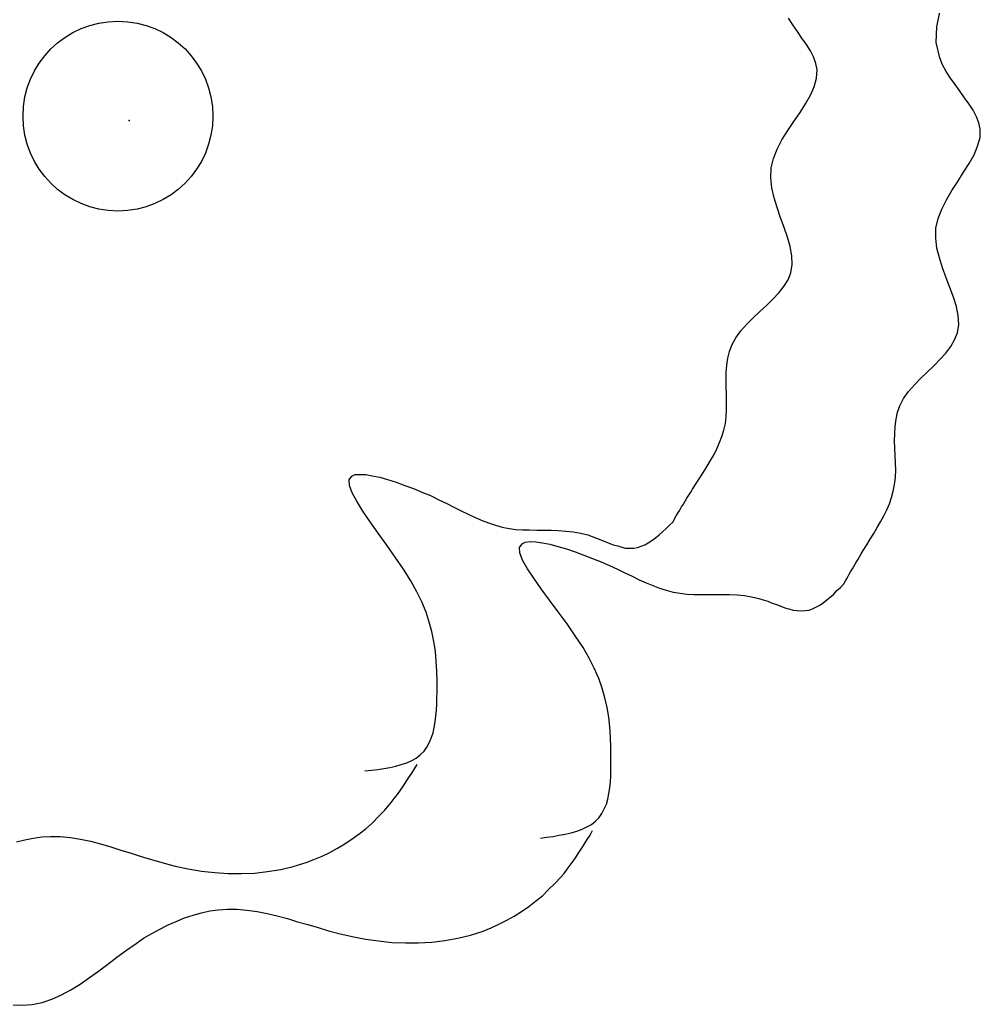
# Model space of a CAD drawing. Extents: x 340088 to 341164, y 65567 to 66600.
# Drawn here: x 340627 to 341164, y 65567 to 66118 of the extents above; entities that cross this region are included whole.
import ezdxf

# ---------------------------------------------------------------- set-up
doc = ezdxf.new("R2010")
doc.units = 0
doc.header["$MEASUREMENT"] = 0
doc.layers.get('0').update_dxf_attribs({"linetype": 'CONTINUOUS'})
doc.layers.add('ORIGIN', color=7, linetype='CONTINUOUS')

msp = doc.modelspace()

# ---------------------------------------------------------------- linework, layer by layer
at = {"color": 7, "linetype": 'CONTINUOUS'}
for p, q in [((341139.97, 66114.53), (341141.91, 66123.66)), ((341139.97, 66114.53), (341141.91, 66123.66)), ((341059.28, 66115.51), (341056.84, 66119.25)), ((341059.28, 66115.51), (341056.84, 66119.25)), ((341062.03, 66111.92), (341059.28, 66115.51)), ((341062.03, 66111.92), (341059.28, 66115.51)), ((341139.66, 66105.73), (341139.97, 66114.53)), ((341139.66, 66105.73), (341139.97, 66114.53)), ((341064.47, 66108.17), (341062.03, 66111.92)), ((341064.47, 66108.17), (341062.03, 66111.92)), ((341066.94, 66104.59), (341064.47, 66108.17)), ((341066.94, 66104.59), (341064.47, 66108.17)), ((341069.22, 66101.01), (341066.94, 66104.59)), ((341069.22, 66101.01), (341066.94, 66104.59)), ((341141.59, 66097.09), (341139.66, 66105.73)), ((341141.59, 66097.09), (341139.66, 66105.73)), ((341071, 66097.58), (341069.22, 66101.01)), ((341071, 66097.58), (341069.22, 66101.01)), ((341072.19, 66093.99), (341071, 66097.58)), ((341072.19, 66093.99), (341071, 66097.58)), ((341143.06, 66093.17), (341141.59, 66097.09)), ((341143.06, 66093.17), (341141.59, 66097.09)), ((341073, 66090.41), (341072.19, 66093.99)), ((341073, 66090.41), (341072.19, 66093.99)), ((341145.16, 66089.43), (341143.06, 66093.17)), ((341145.16, 66089.43), (341143.06, 66093.17)), ((341071.34, 66080.95), (341072.62, 66085.69)), ((341071.34, 66080.95), (341072.62, 66085.69)), ((341072.62, 66085.69), (341073, 66090.41)), ((341072.62, 66085.69), (341073, 66090.41)), ((341147.62, 66085.69), (341145.16, 66089.43)), ((341147.62, 66085.69), (341145.16, 66089.43)), ((341150.25, 66082.09), (341147.62, 66085.69)), ((341150.25, 66082.09), (341147.62, 66085.69)), ((341069.22, 66076.23), (341071.34, 66080.95)), ((341069.22, 66076.23), (341071.34, 66080.95)), ((341153, 66078.35), (341150.25, 66082.09)), ((341153, 66078.35), (341150.25, 66082.09)), ((341066.47, 66071.34), (341069.22, 66076.23)), ((341066.47, 66071.34), (341069.22, 66076.23)), ((341155.47, 66074.76), (341153, 66078.35)), ((341155.47, 66074.76), (341153, 66078.35)), ((341158.06, 66071.17), (341155.47, 66074.76)), ((341158.06, 66071.17), (341155.47, 66074.76)), ((341063.38, 66066.45), (341066.47, 66071.34)), ((341063.38, 66066.45), (341066.47, 66071.34)), ((341160.34, 66067.76), (341158.06, 66071.17)), ((341160.34, 66067.76), (341158.06, 66071.17)), ((341059.94, 66061.55), (341063.38, 66066.45)), ((341059.94, 66061.55), (341063.38, 66066.45)), ((341162.12, 66064.16), (341160.34, 66067.76)), ((341162.12, 66064.16), (341160.34, 66067.76)), ((341163.44, 66060.74), (341162.12, 66064.16)), ((341163.44, 66060.74), (341162.12, 66064.16)), ((341056.53, 66056.5), (341059.94, 66061.55)), ((341056.53, 66056.5), (341059.94, 66061.55)), ((341164.28, 66057.15), (341163.44, 66060.74)), ((341164.28, 66057.15), (341163.44, 66060.74)), ((341053.28, 66051.29), (341056.53, 66056.5)), ((341053.28, 66051.29), (341056.53, 66056.5)), ((341162.78, 66047.7), (341164.12, 66052.42)), ((341162.78, 66047.7), (341164.12, 66052.42)), ((341164.12, 66052.42), (341164.28, 66057.15)), ((341164.12, 66052.42), (341164.28, 66057.15)), ((341050.62, 66046.07), (341053.28, 66051.29)), ((341050.62, 66046.07), (341053.28, 66051.29)), ((341160.84, 66042.81), (341162.78, 66047.7)), ((341160.84, 66042.81), (341162.78, 66047.7)), ((341048.53, 66040.85), (341050.62, 66046.07)), ((341048.53, 66040.85), (341050.62, 66046.07)), ((341158.06, 66037.92), (341160.84, 66042.81)), ((341158.06, 66037.92), (341160.84, 66042.81)), ((341047.06, 66029.94), (341047.22, 66035.48)), ((341047.06, 66029.94), (341047.22, 66035.48)), ((341047.22, 66035.48), (341048.53, 66040.85)), ((341047.22, 66035.48), (341048.53, 66040.85)), ((341154.94, 66033.03), (341158.06, 66037.92)), ((341154.94, 66033.03), (341158.06, 66037.92)), ((341047.56, 66024.4), (341047.06, 66029.94)), ((341047.56, 66024.4), (341047.06, 66029.94)), ((341151.69, 66027.98), (341154.94, 66033.03)), ((341151.69, 66027.98), (341154.94, 66033.03)), ((341048.84, 66018.84), (341047.56, 66024.4)), ((341048.84, 66018.84), (341047.56, 66024.4)), ((341148.28, 66022.92), (341151.69, 66027.98)), ((341148.28, 66022.92), (341151.69, 66027.98)), ((341145.38, 66017.71), (341148.28, 66022.92)), ((341145.38, 66017.71), (341148.28, 66022.92)), ((341050.62, 66013.3), (341048.84, 66018.84)), ((341050.62, 66013.3), (341048.84, 66018.84)), ((341142.72, 66012.49), (341145.38, 66017.71)), ((341142.72, 66012.49), (341145.38, 66017.71)), ((341052.47, 66007.6), (341050.62, 66013.3)), ((341052.47, 66007.6), (341050.62, 66013.3)), ((341140.62, 66007.12), (341142.72, 66012.49)), ((341140.62, 66007.12), (341142.72, 66012.49)), ((341054.56, 66002.23), (341052.47, 66007.6)), ((341054.56, 66002.23), (341052.47, 66007.6)), ((341139.47, 66001.74), (341140.62, 66007.12)), ((341139.47, 66001.74), (341140.62, 66007.12)), ((341056.34, 65996.69), (341054.56, 66002.23)), ((341056.34, 65996.69), (341054.56, 66002.23)), ((341139.31, 65996.19), (341139.47, 66001.74)), ((341139.31, 65996.19), (341139.47, 66001.74)), ((341057.81, 65991.46), (341056.34, 65996.69)), ((341057.81, 65991.46), (341056.34, 65996.69)), ((341058.78, 65986.24), (341057.81, 65991.46)), ((341058.78, 65986.24), (341057.81, 65991.46)), ((341139.97, 65990.65), (341139.31, 65996.19)), ((341139.97, 65990.65), (341139.31, 65996.19)), ((341058.97, 65981.37), (341058.78, 65986.24)), ((341058.97, 65981.37), (341058.78, 65986.24)), ((341141.44, 65985.11), (341139.97, 65990.65)), ((341141.44, 65985.11), (341139.97, 65990.65)), ((341058.31, 65976.8), (341058.97, 65981.37)), ((341058.31, 65976.8), (341058.97, 65981.37)), ((341143.22, 65979.57), (341141.44, 65985.11)), ((341143.22, 65979.57), (341141.44, 65985.11)), ((341056.69, 65972.88), (341058.31, 65976.8)), ((341056.69, 65972.88), (341058.31, 65976.8)), ((341145.16, 65974.03), (341143.22, 65979.57)), ((341145.16, 65974.03), (341143.22, 65979.57)), ((341054.41, 65969.14), (341056.69, 65972.88)), ((341054.41, 65969.14), (341056.69, 65972.88)), ((341147.31, 65968.64), (341145.16, 65974.03)), ((341147.31, 65968.64), (341145.16, 65974.03)), ((341048.19, 65961.96), (341051.44, 65965.55)), ((341048.19, 65961.96), (341051.44, 65965.55)), ((341051.44, 65965.55), (341054.41, 65969.14)), ((341051.44, 65965.55), (341054.41, 65969.14)), ((341149.25, 65963.1), (341147.31, 65968.64)), ((341149.25, 65963.1), (341147.31, 65968.64)), ((341040.84, 65955.12), (341044.62, 65958.53)), ((341040.84, 65955.12), (341044.62, 65958.53)), ((341044.62, 65958.53), (341048.19, 65961.96)), ((341044.62, 65958.53), (341048.19, 65961.96)), ((341150.88, 65957.88), (341149.25, 65963.1)), ((341150.88, 65957.88), (341149.25, 65963.1)), ((341037.12, 65951.53), (341040.84, 65955.12)), ((341037.12, 65951.53), (341040.84, 65955.12)), ((341151.88, 65952.84), (341150.88, 65957.88)), ((341151.88, 65952.84), (341150.88, 65957.88)), ((341152.19, 65947.94), (341151.88, 65952.84)), ((341152.19, 65947.94), (341151.88, 65952.84)), ((341030.25, 65944.36), (341033.5, 65947.94)), ((341030.25, 65944.36), (341033.5, 65947.94)), ((341033.5, 65947.94), (341037.12, 65951.53)), ((341033.5, 65947.94), (341037.12, 65951.53)), ((341151.53, 65943.21), (341152.19, 65947.94)), ((341151.53, 65943.21), (341152.19, 65947.94)), ((341027.5, 65940.45), (341030.25, 65944.36)), ((341027.5, 65940.45), (341030.25, 65944.36)), ((341149.91, 65939.3), (341151.53, 65943.21)), ((341149.91, 65939.3), (341151.53, 65943.21)), ((341023.94, 65932.78), (341025.22, 65936.38)), ((341023.94, 65932.78), (341025.22, 65936.38)), ((341025.22, 65936.38), (341027.5, 65940.45)), ((341025.22, 65936.38), (341027.5, 65940.45)), ((341147.81, 65935.56), (341149.91, 65939.3)), ((341147.81, 65935.56), (341149.91, 65939.3)), ((341022.91, 65929.04), (341023.94, 65932.78)), ((341022.91, 65929.04), (341023.94, 65932.78)), ((341141.75, 65928.39), (341145, 65931.8)), ((341141.75, 65928.39), (341145, 65931.8)), ((341145, 65931.8), (341147.81, 65935.56)), ((341145, 65931.8), (341147.81, 65935.56)), ((341022.09, 65921.05), (341022.47, 65925.12)), ((341022.09, 65921.05), (341022.47, 65925.12)), ((341022.47, 65925.12), (341022.91, 65929.04)), ((341022.47, 65925.12), (341022.91, 65929.04)), ((341138.19, 65924.8), (341141.75, 65928.39)), ((341138.19, 65924.8), (341141.75, 65928.39)), ((341022.09, 65916.97), (341022.09, 65921.05)), ((341022.09, 65916.97), (341022.09, 65921.05)), ((341130.84, 65917.63), (341134.56, 65921.21)), ((341130.84, 65917.63), (341134.56, 65921.21)), ((341134.56, 65921.21), (341138.19, 65924.8)), ((341134.56, 65921.21), (341138.19, 65924.8)), ((341022.09, 65912.91), (341022.09, 65916.97)), ((341022.09, 65912.91), (341022.09, 65916.97)), ((341127.44, 65914.04), (341130.84, 65917.63)), ((341127.44, 65914.04), (341130.84, 65917.63)), ((341022.31, 65908.66), (341022.09, 65912.91)), ((341022.31, 65908.66), (341022.09, 65912.91)), ((341022.31, 65904.59), (341022.31, 65908.66)), ((341022.31, 65904.59), (341022.31, 65908.66)), ((341121.38, 65906.38), (341124.19, 65910.3)), ((341121.38, 65906.38), (341124.19, 65910.3)), ((341124.19, 65910.3), (341127.44, 65914.04)), ((341124.19, 65910.3), (341127.44, 65914.04)), ((341022.31, 65900.35), (341022.31, 65904.59)), ((341022.31, 65900.35), (341022.31, 65904.59)), ((341119.28, 65902.31), (341121.38, 65906.38)), ((341119.28, 65902.31), (341121.38, 65906.38)), ((341022.09, 65896.27), (341022.31, 65900.35)), ((341022.09, 65896.27), (341022.31, 65900.35)), ((341117.16, 65894.81), (341117.97, 65898.72)), ((341117.16, 65894.81), (341117.97, 65898.72)), ((341117.97, 65898.72), (341119.28, 65902.31)), ((341117.97, 65898.72), (341119.28, 65902.31)), ((341020.81, 65888.77), (341021.66, 65892.37)), ((341020.81, 65888.77), (341021.66, 65892.37)), ((341021.66, 65892.37), (341022.09, 65896.27)), ((341021.66, 65892.37), (341022.09, 65896.27)), ((341116.66, 65890.9), (341117.16, 65894.81)), ((341116.66, 65890.9), (341117.16, 65894.81)), ((341019.66, 65885.2), (341020.81, 65888.77)), ((341019.66, 65885.2), (341020.81, 65888.77)), ((341116.34, 65882.73), (341116.5, 65886.81)), ((341116.34, 65882.73), (341116.5, 65886.81)), ((341116.5, 65886.81), (341116.66, 65890.9)), ((341116.5, 65886.81), (341116.66, 65890.9)), ((341016.91, 65878.34), (341018.38, 65881.77)), ((341016.91, 65878.34), (341018.38, 65881.77)), ((341018.38, 65881.77), (341019.66, 65885.2)), ((341018.38, 65881.77), (341019.66, 65885.2)), ((341116.5, 65878.66), (341116.34, 65882.73)), ((341116.5, 65878.66), (341116.34, 65882.73)), ((341015.28, 65875.09), (341016.91, 65878.34)), ((341015.28, 65875.09), (341016.91, 65878.34)), ((341116.66, 65874.6), (341116.5, 65878.66)), ((341116.66, 65874.6), (341116.5, 65878.66)), ((341011.34, 65868.56), (341013.34, 65871.66)), ((341011.34, 65868.56), (341013.34, 65871.66)), ((341013.34, 65871.66), (341015.28, 65875.09)), ((341013.34, 65871.66), (341015.28, 65875.09)), ((341116.84, 65870.36), (341116.66, 65874.6)), ((341116.84, 65870.36), (341116.66, 65874.6)), ((341117, 65866.29), (341116.84, 65870.36)), ((341117, 65866.29), (341116.84, 65870.36)), ((341007.28, 65862.05), (341009.41, 65865.3)), ((341007.28, 65862.05), (341009.41, 65865.3)), ((341009.41, 65865.3), (341011.34, 65868.56)), ((341009.41, 65865.3), (341011.34, 65868.56)), ((341116.84, 65862.21), (341117, 65866.29)), ((341116.84, 65862.21), (341117, 65866.29)), ((340811.03, 65860.9), (340812.5, 65863.02)), ((340811.03, 65860.9), (340812.5, 65863.02)), ((340811.22, 65857.8), (340811.03, 65860.9)), ((340811.22, 65857.8), (340811.03, 65860.9)), ((340812.5, 65863.02), (340814.47, 65863.84)), ((340812.5, 65863.02), (340814.47, 65863.84)), ((340814.47, 65863.84), (340817.06, 65863.99)), ((340814.47, 65863.84), (340817.06, 65863.99)), ((340817.06, 65863.99), (340820.34, 65863.84)), ((340817.06, 65863.99), (340820.34, 65863.84)), ((340820.34, 65863.84), (340823.91, 65863.18)), ((340820.34, 65863.84), (340823.91, 65863.18)), ((340823.91, 65863.18), (340828.12, 65862.36)), ((340823.91, 65863.18), (340828.12, 65862.36)), ((340828.12, 65862.36), (340832.56, 65861.06)), ((340828.12, 65862.36), (340832.56, 65861.06)), ((340832.56, 65861.06), (340837.31, 65859.6)), ((340832.56, 65861.06), (340837.31, 65859.6)), ((340837.31, 65859.6), (340842.19, 65857.8)), ((340837.31, 65859.6), (340842.19, 65857.8)), ((341003.22, 65855.69), (341005.34, 65858.95)), ((341003.22, 65855.69), (341005.34, 65858.95)), ((341005.34, 65858.95), (341007.28, 65862.05)), ((341005.34, 65858.95), (341007.28, 65862.05)), ((341116.34, 65858.29), (341116.84, 65862.21)), ((341116.34, 65858.29), (341116.84, 65862.21)), ((340812.66, 65853.73), (340811.22, 65857.8)), ((340812.66, 65853.73), (340811.22, 65857.8)), ((340815.28, 65849.01), (340812.66, 65853.73)), ((340815.28, 65849.01), (340812.66, 65853.73)), ((340842.19, 65857.8), (340847.09, 65856.01)), ((340842.19, 65857.8), (340847.09, 65856.01)), ((340847.09, 65856.01), (340851.78, 65854.06)), ((340847.09, 65856.01), (340851.78, 65854.06)), ((340851.78, 65854.06), (340856.5, 65852.1)), ((340851.78, 65854.06), (340856.5, 65852.1)), ((341001.12, 65852.43), (341002.25, 65854.06)), ((341001.12, 65852.43), (341002.25, 65854.06)), ((341002.25, 65854.06), (341003.22, 65855.69)), ((341002.25, 65854.06), (341003.22, 65855.69)), ((341114.56, 65851.12), (341115.53, 65854.55)), ((341114.56, 65851.12), (341115.53, 65854.55)), ((341115.53, 65854.55), (341116.34, 65858.29)), ((341115.53, 65854.55), (341116.34, 65858.29)), ((340818.72, 65843.47), (340815.28, 65849.01)), ((340818.72, 65843.47), (340815.28, 65849.01)), ((340856.5, 65852.1), (340861.25, 65849.82)), ((340856.5, 65852.1), (340861.25, 65849.82)), ((340861.25, 65849.82), (340865.62, 65847.7)), ((340861.25, 65849.82), (340865.62, 65847.7)), ((340998.16, 65847.38), (340999.12, 65849.01)), ((340998.16, 65847.38), (340999.12, 65849.01)), ((340999.12, 65849.01), (341000.09, 65850.63)), ((340999.12, 65849.01), (341000.09, 65850.63)), ((341000.09, 65850.63), (341001.12, 65852.43)), ((341000.09, 65850.63), (341001.12, 65852.43)), ((341113.38, 65847.54), (341114.56, 65851.12)), ((341113.38, 65847.54), (341114.56, 65851.12)), ((340822.78, 65837.43), (340818.72, 65843.47)), ((340822.78, 65837.43), (340818.72, 65843.47)), ((340865.62, 65847.7), (340869.69, 65845.58)), ((340865.62, 65847.7), (340869.69, 65845.58)), ((340869.69, 65845.58), (340873.78, 65843.62)), ((340869.69, 65845.58), (340873.78, 65843.62)), ((340873.78, 65843.62), (340877.69, 65841.67)), ((340873.78, 65843.62), (340877.69, 65841.67)), ((340995.06, 65842.32), (340996.03, 65843.95)), ((340995.06, 65842.32), (340996.03, 65843.95)), ((340996.03, 65843.95), (340997.03, 65845.74)), ((340996.03, 65843.95), (340997.03, 65845.74)), ((340997.03, 65845.74), (340998.16, 65847.38)), ((340997.03, 65845.74), (340998.16, 65847.38)), ((341110.31, 65840.85), (341111.97, 65844.12)), ((341110.31, 65840.85), (341111.97, 65844.12)), ((341111.97, 65844.12), (341113.38, 65847.54)), ((341111.97, 65844.12), (341113.38, 65847.54)), ((340827.31, 65831.08), (340822.78, 65837.43)), ((340827.31, 65831.08), (340822.78, 65837.43)), ((340877.69, 65841.67), (340881.62, 65839.88)), ((340877.69, 65841.67), (340881.62, 65839.88)), ((340881.62, 65839.88), (340885.38, 65838.24)), ((340881.62, 65839.88), (340885.38, 65838.24)), ((340885.38, 65838.24), (340889.09, 65836.78)), ((340885.38, 65838.24), (340889.09, 65836.78)), ((340990.31, 65835.47), (340992.31, 65837.43)), ((340990.31, 65835.47), (340992.31, 65837.43)), ((340992.31, 65837.43), (340993.12, 65839.06)), ((340992.31, 65837.43), (340993.12, 65839.06)), ((340993.12, 65839.06), (340994.09, 65840.69)), ((340993.12, 65839.06), (340994.09, 65840.69)), ((340994.09, 65840.69), (340995.06, 65842.32)), ((340994.09, 65840.69), (340995.06, 65842.32)), ((341106.56, 65834.17), (341108.5, 65837.43)), ((341106.56, 65834.17), (341108.5, 65837.43)), ((341108.5, 65837.43), (341110.31, 65840.85)), ((341108.5, 65837.43), (341110.31, 65840.85)), ((340889.09, 65836.78), (340892.88, 65835.47)), ((340889.09, 65836.78), (340892.88, 65835.47)), ((340892.88, 65835.47), (340896.59, 65834.5)), ((340892.88, 65835.47), (340896.59, 65834.5)), ((340896.59, 65834.5), (340900.5, 65833.69)), ((340896.59, 65834.5), (340900.5, 65833.69)), ((340900.5, 65833.69), (340904.28, 65833.19)), ((340900.5, 65833.69), (340904.28, 65833.19)), ((340904.28, 65833.19), (340908, 65833.02)), ((340904.28, 65833.19), (340908, 65833.02)), ((340908, 65833.02), (340911.94, 65832.87)), ((340908, 65833.02), (340911.94, 65832.87)), ((340911.94, 65832.87), (340916, 65832.7)), ((340911.94, 65832.87), (340916, 65832.7)), ((340916, 65832.7), (340919.91, 65832.7)), ((340916, 65832.7), (340919.91, 65832.7)), ((340919.91, 65832.7), (340924, 65832.7)), ((340919.91, 65832.7), (340924, 65832.7)), ((340924, 65832.7), (340928.06, 65832.54)), ((340924, 65832.7), (340928.06, 65832.54)), ((340928.06, 65832.54), (340932.31, 65832.21)), ((340928.06, 65832.54), (340932.31, 65832.21)), ((340932.31, 65832.21), (340936.38, 65831.73)), ((340932.31, 65832.21), (340936.38, 65831.73)), ((340936.38, 65831.73), (340940.44, 65831.08)), ((340936.38, 65831.73), (340940.44, 65831.08)), ((340984.47, 65830.09), (340986.44, 65831.73)), ((340984.47, 65830.09), (340986.44, 65831.73)), ((340986.44, 65831.73), (340988.38, 65833.69)), ((340986.44, 65831.73), (340988.38, 65833.69)), ((340988.38, 65833.69), (340990.31, 65835.47)), ((340988.38, 65833.69), (340990.31, 65835.47)), ((341104.62, 65830.91), (341106.56, 65834.17)), ((341104.62, 65830.91), (341106.56, 65834.17)), ((340832.06, 65824.39), (340827.31, 65831.08)), ((340832.06, 65824.39), (340827.31, 65831.08)), ((340907.84, 65825.2), (340909.62, 65826.02)), ((340907.84, 65825.2), (340909.62, 65826.02)), ((340909.62, 65826.02), (340912.28, 65826.35)), ((340909.62, 65826.02), (340912.28, 65826.35)), ((340912.28, 65826.35), (340915.53, 65826.19)), ((340912.28, 65826.35), (340915.53, 65826.19)), ((340915.53, 65826.19), (340919.25, 65825.69)), ((340915.53, 65826.19), (340919.25, 65825.69)), ((340940.44, 65831.08), (340944.53, 65830.09)), ((340940.44, 65831.08), (340944.53, 65830.09)), ((340944.53, 65830.09), (340946.97, 65829.28)), ((340944.53, 65830.09), (340946.97, 65829.28)), ((340946.97, 65829.28), (340949.41, 65828.3)), ((340946.97, 65829.28), (340949.41, 65828.3)), ((340949.41, 65828.3), (340951.84, 65827.32)), ((340949.41, 65828.3), (340951.84, 65827.32)), ((340951.84, 65827.32), (340954.16, 65826.35)), ((340951.84, 65827.32), (340954.16, 65826.35)), ((340954.16, 65826.35), (340956.59, 65825.54)), ((340954.16, 65826.35), (340956.59, 65825.54)), ((340978.44, 65825.69), (340980.53, 65827)), ((340978.44, 65825.69), (340980.53, 65827)), ((340980.53, 65827), (340982.53, 65828.46)), ((340980.53, 65827), (340982.53, 65828.46)), ((340982.53, 65828.46), (340984.47, 65830.09)), ((340982.53, 65828.46), (340984.47, 65830.09)), ((341100.69, 65824.55), (341102.62, 65827.65)), ((341100.69, 65824.55), (341102.62, 65827.65)), ((341102.62, 65827.65), (341104.62, 65830.91)), ((341102.62, 65827.65), (341104.62, 65830.91)), ((340836.78, 65817.7), (340832.06, 65824.39)), ((340836.78, 65817.7), (340832.06, 65824.39)), ((340906.38, 65823.09), (340907.84, 65825.2)), ((340906.38, 65823.09), (340907.84, 65825.2)), ((340906.56, 65819.98), (340906.38, 65823.09)), ((340906.56, 65819.98), (340906.38, 65823.09)), ((340919.25, 65825.69), (340923.34, 65824.88)), ((340919.25, 65825.69), (340923.34, 65824.88)), ((340923.34, 65824.88), (340927.91, 65823.57)), ((340923.34, 65824.88), (340927.91, 65823.57)), ((340927.91, 65823.57), (340932.66, 65822.27)), ((340927.91, 65823.57), (340932.66, 65822.27)), ((340932.66, 65822.27), (340937.53, 65820.65)), ((340932.66, 65822.27), (340937.53, 65820.65)), ((340937.53, 65820.65), (340942.44, 65818.85)), ((340937.53, 65820.65), (340942.44, 65818.85)), ((340956.59, 65825.54), (340958.88, 65824.55)), ((340956.59, 65825.54), (340958.88, 65824.55)), ((340958.88, 65824.55), (340961.34, 65823.91)), ((340958.88, 65824.55), (340961.34, 65823.91)), ((340961.34, 65823.91), (340963.62, 65823.24)), ((340961.34, 65823.91), (340963.62, 65823.24)), ((340963.62, 65823.24), (340965.72, 65822.76)), ((340963.62, 65823.24), (340965.72, 65822.76)), ((340965.72, 65822.76), (340968, 65822.59)), ((340965.72, 65822.76), (340968, 65822.59)), ((340968, 65822.59), (340970.31, 65822.76)), ((340968, 65822.59), (340970.31, 65822.76)), ((340970.31, 65822.76), (340972.38, 65823.09)), ((340970.31, 65822.76), (340972.38, 65823.09)), ((340972.38, 65823.09), (340974.38, 65823.74)), ((340972.38, 65823.09), (340974.38, 65823.74)), ((340974.38, 65823.74), (340976.47, 65824.55)), ((340974.38, 65823.74), (340976.47, 65824.55)), ((340976.47, 65824.55), (340978.44, 65825.69)), ((340976.47, 65824.55), (340978.44, 65825.69)), ((341097.59, 65819.5), (341098.72, 65821.3)), ((341097.59, 65819.5), (341098.72, 65821.3)), ((341098.72, 65821.3), (341100.69, 65824.55)), ((341098.72, 65821.3), (341100.69, 65824.55)), ((340841.38, 65810.87), (340836.78, 65817.7)), ((340841.38, 65810.87), (340836.78, 65817.7)), ((340908, 65815.91), (340906.56, 65819.98)), ((340908, 65815.91), (340906.56, 65819.98)), ((340910.81, 65811.19), (340908, 65815.91)), ((340910.81, 65811.19), (340908, 65815.91)), ((340942.44, 65818.85), (340947.31, 65816.89)), ((340942.44, 65818.85), (340947.31, 65816.89)), ((340947.31, 65816.89), (340952, 65815.09)), ((340947.31, 65816.89), (340952, 65815.09)), ((340952, 65815.09), (340956.75, 65812.98)), ((340952, 65815.09), (340956.75, 65812.98)), ((341094.62, 65814.45), (341095.66, 65816.24)), ((341094.62, 65814.45), (341095.66, 65816.24)), ((341095.66, 65816.24), (341096.62, 65817.87)), ((341095.66, 65816.24), (341096.62, 65817.87)), ((341096.62, 65817.87), (341097.59, 65819.5)), ((341096.62, 65817.87), (341097.59, 65819.5)), ((340845.59, 65804.34), (340841.38, 65810.87)), ((340845.59, 65804.34), (340841.38, 65810.87)), ((340914.38, 65805.81), (340910.81, 65811.19)), ((340914.38, 65805.81), (340910.81, 65811.19)), ((340956.75, 65812.98), (340961.19, 65810.87)), ((340956.75, 65812.98), (340961.19, 65810.87)), ((340961.19, 65810.87), (340965.41, 65808.91)), ((340961.19, 65810.87), (340965.41, 65808.91)), ((341090.75, 65807.76), (341091.72, 65809.4)), ((341090.75, 65807.76), (341091.72, 65809.4)), ((341091.72, 65809.4), (341092.69, 65811.19)), ((341091.72, 65809.4), (341092.69, 65811.19)), ((341092.69, 65811.19), (341093.66, 65812.81)), ((341092.69, 65811.19), (341093.66, 65812.81)), ((341093.66, 65812.81), (341094.62, 65814.45)), ((341093.66, 65812.81), (341094.62, 65814.45)), ((340848.88, 65798.31), (340845.59, 65804.34)), ((340848.88, 65798.31), (340845.59, 65804.34)), ((340918.44, 65799.94), (340914.38, 65805.81)), ((340918.44, 65799.94), (340914.38, 65805.81)), ((340965.41, 65808.91), (340969.47, 65806.95)), ((340965.41, 65808.91), (340969.47, 65806.95)), ((340969.47, 65806.95), (340973.41, 65804.99)), ((340969.47, 65806.95), (340973.41, 65804.99)), ((340973.41, 65804.99), (340977.28, 65803.2)), ((340973.41, 65804.99), (340977.28, 65803.2)), ((341087.97, 65802.72), (341088.78, 65804.34)), ((341087.97, 65802.72), (341088.78, 65804.34)), ((341088.78, 65804.34), (341089.75, 65805.98)), ((341088.78, 65804.34), (341089.75, 65805.98)), ((341089.75, 65805.98), (341090.75, 65807.76)), ((341089.75, 65805.98), (341090.75, 65807.76)), ((340851.62, 65792.6), (340848.88, 65798.31)), ((340851.62, 65792.6), (340848.88, 65798.31)), ((340923.19, 65793.59), (340918.44, 65799.94)), ((340923.19, 65793.59), (340918.44, 65799.94)), ((340977.28, 65803.2), (340981.03, 65801.73)), ((340977.28, 65803.2), (340981.03, 65801.73)), ((340981.03, 65801.73), (340984.81, 65800.27)), ((340981.03, 65801.73), (340984.81, 65800.27)), ((340984.81, 65800.27), (340988.53, 65799.12)), ((340984.81, 65800.27), (340988.53, 65799.12)), ((340988.53, 65799.12), (340992.47, 65798.14)), ((340988.53, 65799.12), (340992.47, 65798.14)), ((341082.25, 65797.01), (341084.03, 65798.96)), ((341082.25, 65797.01), (341084.03, 65798.96)), ((341084.03, 65798.96), (341086.03, 65800.76)), ((341084.03, 65798.96), (341086.03, 65800.76)), ((341086.03, 65800.76), (341087.97, 65802.72)), ((341086.03, 65800.76), (341087.97, 65802.72)), ((340928.06, 65787.06), (340923.19, 65793.59)), ((340928.06, 65787.06), (340923.19, 65793.59)), ((340992.47, 65798.14), (340996.38, 65797.49)), ((340992.47, 65798.14), (340996.38, 65797.49)), ((340996.38, 65797.49), (341000.09, 65797.01)), ((340996.38, 65797.49), (341000.09, 65797.01)), ((341000.09, 65797.01), (341003.88, 65796.84)), ((341000.09, 65797.01), (341003.88, 65796.84)), ((341003.88, 65796.84), (341007.78, 65796.84)), ((341003.88, 65796.84), (341007.78, 65796.84)), ((341007.78, 65796.84), (341011.88, 65796.84)), ((341007.78, 65796.84), (341011.88, 65796.84)), ((341011.88, 65796.84), (341015.78, 65796.84)), ((341011.88, 65796.84), (341015.78, 65796.84)), ((341015.78, 65796.84), (341019.88, 65796.84)), ((341015.78, 65796.84), (341019.88, 65796.84)), ((341019.88, 65796.84), (341023.94, 65796.84)), ((341019.88, 65796.84), (341023.94, 65796.84)), ((341023.94, 65796.84), (341028.16, 65796.52)), ((341023.94, 65796.84), (341028.16, 65796.52)), ((341028.16, 65796.52), (341032.25, 65796.2)), ((341028.16, 65796.52), (341032.25, 65796.2)), ((341032.25, 65796.2), (341036.31, 65795.53)), ((341032.25, 65796.2), (341036.31, 65795.53)), ((341036.31, 65795.53), (341040.38, 65794.56)), ((341036.31, 65795.53), (341040.38, 65794.56)), ((341040.38, 65794.56), (341042.84, 65793.75)), ((341040.38, 65794.56), (341042.84, 65793.75)), ((341042.84, 65793.75), (341045.28, 65792.94)), ((341042.84, 65793.75), (341045.28, 65792.94)), ((341045.28, 65792.94), (341047.72, 65791.95)), ((341045.28, 65792.94), (341047.72, 65791.95)), ((341076.41, 65792.12), (341078.34, 65793.75)), ((341076.41, 65792.12), (341078.34, 65793.75)), ((341078.34, 65793.75), (341080.31, 65795.21)), ((341078.34, 65793.75), (341080.31, 65795.21)), ((341080.31, 65795.21), (341082.25, 65797.01)), ((341080.31, 65795.21), (341082.25, 65797.01)), ((340854.06, 65786.9), (340851.62, 65792.6)), ((340854.06, 65786.9), (340851.62, 65792.6)), ((341047.72, 65791.95), (341050.16, 65791.14)), ((341047.72, 65791.95), (341050.16, 65791.14)), ((341050.16, 65791.14), (341052.62, 65790.16)), ((341050.16, 65791.14), (341052.62, 65790.16)), ((341052.62, 65790.16), (341054.91, 65789.34)), ((341052.62, 65790.16), (341054.91, 65789.34)), ((341054.91, 65789.34), (341057.16, 65788.7)), ((341054.91, 65789.34), (341057.16, 65788.7)), ((341057.16, 65788.7), (341059.59, 65788.05)), ((341057.16, 65788.7), (341059.59, 65788.05)), ((341059.59, 65788.05), (341061.72, 65787.71)), ((341059.59, 65788.05), (341061.72, 65787.71)), ((341061.72, 65787.71), (341064.03, 65787.55)), ((341061.72, 65787.71), (341064.03, 65787.55)), ((341064.03, 65787.55), (341066.31, 65787.71)), ((341064.03, 65787.55), (341066.31, 65787.71)), ((341066.31, 65787.71), (341068.41, 65788.05)), ((341066.31, 65787.71), (341068.41, 65788.05)), ((341068.41, 65788.05), (341070.38, 65788.7)), ((341068.41, 65788.05), (341070.38, 65788.7)), ((341070.38, 65788.7), (341072.31, 65789.67)), ((341070.38, 65788.7), (341072.31, 65789.67)), ((341072.31, 65789.67), (341074.47, 65790.81)), ((341072.31, 65789.67), (341074.47, 65790.81)), ((341074.47, 65790.81), (341076.41, 65792.12)), ((341074.47, 65790.81), (341076.41, 65792.12)), ((340855.84, 65781.36), (340854.06, 65786.9)), ((340855.84, 65781.36), (340854.06, 65786.9)), ((340932.97, 65780.38), (340928.06, 65787.06)), ((340932.97, 65780.38), (340928.06, 65787.06)), ((340857.31, 65775.98), (340855.84, 65781.36)), ((340857.31, 65775.98), (340855.84, 65781.36)), ((340937.53, 65773.7), (340932.97, 65780.38)), ((340937.53, 65773.7), (340932.97, 65780.38)), ((340858.5, 65770.44), (340857.31, 65775.98)), ((340858.5, 65770.44), (340857.31, 65775.98)), ((340941.94, 65767.17), (340937.53, 65773.7)), ((340941.94, 65767.17), (340937.53, 65773.7)), ((340859.31, 65765.06), (340858.5, 65770.44)), ((340859.31, 65765.06), (340858.5, 65770.44)), ((340945.34, 65761.15), (340941.94, 65767.17)), ((340945.34, 65761.15), (340941.94, 65767.17)), ((340859.75, 65759.52), (340859.31, 65765.06)), ((340859.75, 65759.52), (340859.31, 65765.06)), ((340948.12, 65755.45), (340945.34, 65761.15)), ((340948.12, 65755.45), (340945.34, 65761.15)), ((340860.12, 65753.81), (340859.75, 65759.52)), ((340860.12, 65753.81), (340859.75, 65759.52)), ((340950.75, 65749.74), (340948.12, 65755.45)), ((340950.75, 65749.74), (340948.12, 65755.45)), ((340860.28, 65748.11), (340860.12, 65753.81)), ((340860.28, 65748.11), (340860.12, 65753.81)), ((340952.69, 65744.35), (340950.75, 65749.74)), ((340952.69, 65744.35), (340950.75, 65749.74)), ((340860.28, 65742.07), (340860.28, 65748.11)), ((340860.28, 65742.07), (340860.28, 65748.11)), ((340954.16, 65738.98), (340952.69, 65744.35)), ((340954.16, 65738.98), (340952.69, 65744.35)), ((340860.12, 65738.65), (340860.28, 65742.07)), ((340860.12, 65738.65), (340860.28, 65742.07)), ((340860.12, 65735.39), (340860.12, 65738.65)), ((340860.12, 65735.39), (340860.12, 65738.65)), ((340955.47, 65733.44), (340954.16, 65738.98)), ((340955.47, 65733.44), (340954.16, 65738.98)), ((340859.91, 65731.98), (340860.12, 65735.39)), ((340859.91, 65731.98), (340860.12, 65735.39)), ((340956.28, 65728.05), (340955.47, 65733.44)), ((340956.28, 65728.05), (340955.47, 65733.44)), ((340859.09, 65725.45), (340859.62, 65728.72)), ((340859.09, 65725.45), (340859.62, 65728.72)), ((340859.62, 65728.72), (340859.91, 65731.98)), ((340859.62, 65728.72), (340859.91, 65731.98)), ((340956.91, 65722.68), (340956.28, 65728.05)), ((340956.91, 65722.68), (340956.28, 65728.05)), ((340857.97, 65719.26), (340858.66, 65722.35)), ((340857.97, 65719.26), (340858.66, 65722.35)), ((340858.66, 65722.35), (340859.09, 65725.45)), ((340858.66, 65722.35), (340859.09, 65725.45)), ((340957.25, 65716.98), (340956.91, 65722.68)), ((340957.25, 65716.98), (340956.91, 65722.68)), ((340855.84, 65713.71), (340857, 65716.33)), ((340855.84, 65713.71), (340857, 65716.33)), ((340857, 65716.33), (340857.97, 65719.26)), ((340857, 65716.33), (340857.97, 65719.26)), ((340957.56, 65711.1), (340957.25, 65716.98)), ((340957.56, 65711.1), (340957.25, 65716.98)), ((340852.94, 65708.99), (340854.56, 65711.27)), ((340852.94, 65708.99), (340854.56, 65711.27)), ((340854.56, 65711.27), (340855.84, 65713.71)), ((340854.56, 65711.27), (340855.84, 65713.71)), ((340957.56, 65705.07), (340957.56, 65711.1)), ((340957.56, 65705.07), (340957.56, 65711.1)), ((340846.06, 65703.94), (340848.5, 65705.23)), ((340846.06, 65703.94), (340848.5, 65705.23)), ((340848.5, 65705.23), (340850.81, 65707.03)), ((340848.5, 65705.23), (340850.81, 65707.03)), ((340850.81, 65707.03), (340852.94, 65708.99)), ((340850.81, 65707.03), (340852.94, 65708.99)), ((340957.56, 65701.82), (340957.56, 65705.07)), ((340957.56, 65701.82), (340957.56, 65705.07)), ((340827, 65698.88), (340830.44, 65699.36)), ((340827, 65698.88), (340830.44, 65699.36)), ((340830.44, 65699.36), (340833.84, 65700.02)), ((340830.44, 65699.36), (340833.84, 65700.02)), ((340833.84, 65700.02), (340837.09, 65700.67)), ((340833.84, 65700.02), (340837.09, 65700.67)), ((340837.09, 65700.67), (340840.22, 65701.66)), ((340837.09, 65700.67), (340840.22, 65701.66)), ((340840.22, 65701.66), (340843.31, 65702.62)), ((340840.22, 65701.66), (340843.31, 65702.62)), ((340843.31, 65702.62), (340846.06, 65703.94)), ((340843.31, 65702.62), (340846.06, 65703.94)), ((340846.06, 65696.77), (340847.69, 65699.21)), ((340846.06, 65696.77), (340847.69, 65699.21)), ((340847.69, 65699.21), (340849.16, 65701.66)), ((340847.69, 65699.21), (340849.16, 65701.66)), ((340957.56, 65698.4), (340957.56, 65701.82)), ((340957.56, 65698.4), (340957.56, 65701.82)), ((340819.84, 65698.06), (340823.44, 65698.4)), ((340819.84, 65698.06), (340823.44, 65698.4)), ((340823.44, 65698.4), (340827, 65698.88)), ((340823.44, 65698.4), (340827, 65698.88)), ((340843, 65692.04), (340844.44, 65694.32)), ((340843, 65692.04), (340844.44, 65694.32)), ((340844.44, 65694.32), (340846.06, 65696.77)), ((340844.44, 65694.32), (340846.06, 65696.77)), ((340957.25, 65691.88), (340957.41, 65695.13)), ((340957.25, 65691.88), (340957.41, 65695.13)), ((340957.41, 65695.13), (340957.56, 65698.4)), ((340957.41, 65695.13), (340957.56, 65698.4)), ((340839.75, 65687.3), (340841.38, 65689.59)), ((340839.75, 65687.3), (340841.38, 65689.59)), ((340841.38, 65689.59), (340843, 65692.04)), ((340841.38, 65689.59), (340843, 65692.04)), ((340956.44, 65685.35), (340956.91, 65688.62)), ((340956.44, 65685.35), (340956.91, 65688.62)), ((340956.91, 65688.62), (340957.25, 65691.88)), ((340956.91, 65688.62), (340957.25, 65691.88)), ((340834.5, 65680.3), (340836.28, 65682.58)), ((340834.5, 65680.3), (340836.28, 65682.58)), ((340836.28, 65682.58), (340838.12, 65684.86)), ((340836.28, 65682.58), (340838.12, 65684.86)), ((340838.12, 65684.86), (340839.75, 65687.3)), ((340838.12, 65684.86), (340839.75, 65687.3)), ((340955.78, 65682.25), (340956.44, 65685.35)), ((340955.78, 65682.25), (340956.44, 65685.35)), ((340830.94, 65676.06), (340832.72, 65678.19)), ((340830.94, 65676.06), (340832.72, 65678.19)), ((340832.72, 65678.19), (340834.5, 65680.3)), ((340832.72, 65678.19), (340834.5, 65680.3)), ((340953.84, 65676.71), (340954.97, 65679.32)), ((340953.84, 65676.71), (340954.97, 65679.32)), ((340954.97, 65679.32), (340955.78, 65682.25)), ((340954.97, 65679.32), (340955.78, 65682.25)), ((340824.06, 65669.05), (340827.53, 65672.47)), ((340824.06, 65669.05), (340827.53, 65672.47)), ((340827.53, 65672.47), (340830.94, 65676.06)), ((340827.53, 65672.47), (340830.94, 65676.06)), ((340948.97, 65669.87), (340950.91, 65671.98)), ((340948.97, 65669.87), (340950.91, 65671.98)), ((340950.91, 65671.98), (340952.53, 65674.27)), ((340950.91, 65671.98), (340952.53, 65674.27)), ((340952.53, 65674.27), (340953.84, 65676.71)), ((340952.53, 65674.27), (340953.84, 65676.71)), ((340820.5, 65665.8), (340824.06, 65669.05)), ((340820.5, 65665.8), (340824.06, 65669.05)), ((340941.41, 65665.46), (340944.06, 65666.77)), ((340941.41, 65665.46), (340944.06, 65666.77)), ((340944.06, 65666.77), (340946.66, 65668.08)), ((340944.06, 65666.77), (340946.66, 65668.08)), ((340946.66, 65668.08), (340948.97, 65669.87)), ((340946.66, 65668.08), (340948.97, 65669.87)), ((340629.47, 65659.43), (340634.16, 65660.41)), ((340629.47, 65659.43), (340634.16, 65660.41)), ((340634.16, 65660.41), (340639.06, 65661.07)), ((340634.16, 65660.41), (340639.06, 65661.07)), ((340639.06, 65661.07), (340643.78, 65661.39)), ((340639.06, 65661.07), (340643.78, 65661.39)), ((340643.78, 65661.39), (340649.34, 65661.23)), ((340643.78, 65661.39), (340649.34, 65661.23)), ((340649.34, 65661.23), (340655.03, 65660.74)), ((340649.34, 65661.23), (340655.03, 65660.74)), ((340655.03, 65660.74), (340660.59, 65659.76)), ((340655.03, 65660.74), (340660.59, 65659.76)), ((340812.66, 65659.92), (340816.56, 65662.85)), ((340812.66, 65659.92), (340816.56, 65662.85)), ((340816.56, 65662.85), (340820.5, 65665.8)), ((340816.56, 65662.85), (340820.5, 65665.8)), ((340918.12, 65660.41), (340921.56, 65660.91)), ((340918.12, 65660.41), (340921.56, 65660.91)), ((340921.56, 65660.91), (340925.12, 65661.39)), ((340921.56, 65660.91), (340925.12, 65661.39)), ((340925.12, 65661.39), (340928.59, 65662.04)), ((340925.12, 65661.39), (340928.59, 65662.04)), ((340928.59, 65662.04), (340932, 65662.69)), ((340928.59, 65662.04), (340932, 65662.69)), ((340932, 65662.69), (340935.25, 65663.35)), ((340932, 65662.69), (340935.25, 65663.35)), ((340935.25, 65663.35), (340938.38, 65664.32)), ((340935.25, 65663.35), (340938.38, 65664.32)), ((340938.38, 65664.32), (340941.41, 65665.46)), ((340938.38, 65664.32), (340941.41, 65665.46)), ((340944.22, 65659.59), (340945.84, 65662.04)), ((340944.22, 65659.59), (340945.84, 65662.04)), ((340945.84, 65662.04), (340947.31, 65664.65)), ((340945.84, 65662.04), (340947.31, 65664.65)), ((340624.75, 65658.3), (340629.47, 65659.43)), ((340624.75, 65658.3), (340629.47, 65659.43)), ((340660.59, 65659.76), (340666.31, 65658.61)), ((340660.59, 65659.76), (340666.31, 65658.61)), ((340666.31, 65658.61), (340671.84, 65657.15)), ((340666.31, 65658.61), (340671.84, 65657.15)), ((340671.84, 65657.15), (340677.56, 65655.52)), ((340671.84, 65657.15), (340677.56, 65655.52)), ((340677.56, 65655.52), (340683.25, 65653.73)), ((340677.56, 65655.52), (340683.25, 65653.73)), ((340804.5, 65654.7), (340808.56, 65657.15)), ((340804.5, 65654.7), (340808.56, 65657.15)), ((340808.56, 65657.15), (340812.66, 65659.92)), ((340808.56, 65657.15), (340812.66, 65659.92)), ((340941.25, 65654.7), (340942.75, 65657.15)), ((340941.25, 65654.7), (340942.75, 65657.15)), ((340942.75, 65657.15), (340944.22, 65659.59)), ((340942.75, 65657.15), (340944.22, 65659.59)), ((340683.25, 65653.73), (340688.97, 65651.94)), ((340683.25, 65653.73), (340688.97, 65651.94)), ((340688.97, 65651.94), (340694.69, 65650.15)), ((340688.97, 65651.94), (340694.69, 65650.15)), ((340694.69, 65650.15), (340700.38, 65648.35)), ((340694.69, 65650.15), (340700.38, 65648.35)), ((340791.31, 65648.35), (340795.88, 65650.31)), ((340791.31, 65648.35), (340795.88, 65650.31)), ((340795.88, 65650.31), (340800.28, 65652.42)), ((340795.88, 65650.31), (340800.28, 65652.42)), ((340800.28, 65652.42), (340804.5, 65654.7)), ((340800.28, 65652.42), (340804.5, 65654.7)), ((340936.38, 65647.53), (340938, 65649.98)), ((340936.38, 65647.53), (340938, 65649.98)), ((340938, 65649.98), (340939.62, 65652.42)), ((340938, 65649.98), (340939.62, 65652.42)), ((340939.62, 65652.42), (340941.25, 65654.7)), ((340939.62, 65652.42), (340941.25, 65654.7)), ((340700.38, 65648.35), (340706.25, 65646.72)), ((340700.38, 65648.35), (340706.25, 65646.72)), ((340706.25, 65646.72), (340713.56, 65644.76)), ((340706.25, 65646.72), (340713.56, 65644.76)), ((340713.56, 65644.76), (340720.91, 65643.3)), ((340713.56, 65644.76), (340720.91, 65643.3)), ((340772.72, 65642.81), (340779.75, 65644.44)), ((340772.72, 65642.81), (340779.75, 65644.44)), ((340779.75, 65644.44), (340786.94, 65646.72)), ((340779.75, 65644.44), (340786.94, 65646.72)), ((340786.94, 65646.72), (340791.31, 65648.35)), ((340786.94, 65646.72), (340791.31, 65648.35)), ((340932.97, 65642.98), (340934.75, 65645.26)), ((340932.97, 65642.98), (340934.75, 65645.26)), ((340934.75, 65645.26), (340936.38, 65647.53)), ((340934.75, 65645.26), (340936.38, 65647.53)), ((340720.91, 65643.3), (340728.41, 65641.99)), ((340720.91, 65643.3), (340728.41, 65641.99)), ((340728.41, 65641.99), (340735.88, 65641.18)), ((340728.41, 65641.99), (340735.88, 65641.18)), ((340735.88, 65641.18), (340743.22, 65640.7)), ((340735.88, 65641.18), (340743.22, 65640.7)), ((340743.22, 65640.7), (340750.72, 65640.53)), ((340743.22, 65640.7), (340750.72, 65640.53)), ((340750.72, 65640.53), (340758.03, 65640.85)), ((340750.72, 65640.53), (340758.03, 65640.85)), ((340758.03, 65640.85), (340765.38, 65641.66)), ((340758.03, 65640.85), (340765.38, 65641.66)), ((340765.38, 65641.66), (340772.72, 65642.81)), ((340765.38, 65641.66), (340772.72, 65642.81)), ((340926.12, 65634.99), (340929.41, 65638.57)), ((340926.12, 65634.99), (340929.41, 65638.57)), ((340929.41, 65638.57), (340931.34, 65640.7)), ((340929.41, 65638.57), (340931.34, 65640.7)), ((340931.34, 65640.7), (340932.97, 65642.98)), ((340931.34, 65640.7), (340932.97, 65642.98)), ((340922.66, 65631.56), (340926.12, 65634.99)), ((340922.66, 65631.56), (340926.12, 65634.99)), ((340915.34, 65625.21), (340919.25, 65628.14)), ((340915.34, 65625.21), (340919.25, 65628.14)), ((340919.25, 65628.14), (340922.66, 65631.56)), ((340919.25, 65628.14), (340922.66, 65631.56)), ((340907.53, 65619.34), (340911.62, 65622.1)), ((340907.53, 65619.34), (340911.62, 65622.1)), ((340911.62, 65622.1), (340915.34, 65625.21)), ((340911.62, 65622.1), (340915.34, 65625.21)), ((340718.91, 65615.75), (340723.66, 65617.21)), ((340718.91, 65615.75), (340723.66, 65617.21)), ((340723.66, 65617.21), (340728.41, 65618.52)), ((340723.66, 65617.21), (340728.41, 65618.52)), ((340728.41, 65618.52), (340733.12, 65619.66)), ((340728.41, 65618.52), (340733.12, 65619.66)), ((340733.12, 65619.66), (340737.88, 65620.3)), ((340733.12, 65619.66), (340737.88, 65620.3)), ((340737.88, 65620.3), (340742.75, 65620.64)), ((340737.88, 65620.3), (340742.75, 65620.64)), ((340742.75, 65620.64), (340748.25, 65620.64)), ((340742.75, 65620.64), (340748.25, 65620.64)), ((340748.25, 65620.64), (340753.81, 65620.16)), ((340748.25, 65620.64), (340753.81, 65620.16)), ((340753.81, 65620.16), (340759.53, 65619.34)), ((340753.81, 65620.16), (340759.53, 65619.34)), ((340759.53, 65619.34), (340765.06, 65618.2)), ((340759.53, 65619.34), (340765.06, 65618.2)), ((340765.06, 65618.2), (340770.78, 65616.9)), ((340765.06, 65618.2), (340770.78, 65616.9)), ((340770.78, 65616.9), (340776.47, 65615.42)), ((340770.78, 65616.9), (340776.47, 65615.42)), ((340899.25, 65614.45), (340903.47, 65616.73)), ((340899.25, 65614.45), (340903.47, 65616.73)), ((340903.47, 65616.73), (340907.53, 65619.34)), ((340903.47, 65616.73), (340907.53, 65619.34)), ((340705.06, 65609.4), (340709.66, 65611.84)), ((340705.06, 65609.4), (340709.66, 65611.84)), ((340709.66, 65611.84), (340714.25, 65613.79)), ((340709.66, 65611.84), (340714.25, 65613.79)), ((340714.25, 65613.79), (340718.91, 65615.75)), ((340714.25, 65613.79), (340718.91, 65615.75)), ((340776.47, 65615.42), (340782.19, 65613.63)), ((340776.47, 65615.42), (340782.19, 65613.63)), ((340782.19, 65613.63), (340787.91, 65612.01)), ((340782.19, 65613.63), (340787.91, 65612.01)), ((340787.91, 65612.01), (340793.59, 65610.38)), ((340787.91, 65612.01), (340793.59, 65610.38)), ((340890.44, 65610.21), (340894.81, 65612.16)), ((340890.44, 65610.21), (340894.81, 65612.16)), ((340894.81, 65612.16), (340899.25, 65614.45)), ((340894.81, 65612.16), (340899.25, 65614.45)), ((340695.94, 65604.34), (340700.53, 65606.95)), ((340695.94, 65604.34), (340700.53, 65606.95)), ((340700.53, 65606.95), (340705.06, 65609.4)), ((340700.53, 65606.95), (340705.06, 65609.4)), ((340793.59, 65610.38), (340799.47, 65608.58)), ((340793.59, 65610.38), (340799.47, 65608.58)), ((340799.47, 65608.58), (340805.31, 65607.12)), ((340799.47, 65608.58), (340805.31, 65607.12)), ((340805.31, 65607.12), (340812.66, 65605.32)), ((340805.31, 65607.12), (340812.66, 65605.32)), ((340812.66, 65605.32), (340820.19, 65603.85)), ((340812.66, 65605.32), (340820.19, 65603.85)), ((340871.84, 65604.34), (340878.88, 65606.13)), ((340871.84, 65604.34), (340878.88, 65606.13)), ((340878.88, 65606.13), (340886, 65608.41)), ((340878.88, 65606.13), (340886, 65608.41)), ((340886, 65608.41), (340890.44, 65610.21)), ((340886, 65608.41), (340890.44, 65610.21)), ((340686.31, 65597.66), (340691.72, 65601.41)), ((340686.31, 65597.66), (340691.72, 65601.41)), ((340691.72, 65601.41), (340695.94, 65604.34)), ((340691.72, 65601.41), (340695.94, 65604.34)), ((340820.19, 65603.85), (340827.53, 65602.88)), ((340820.19, 65603.85), (340827.53, 65602.88)), ((340827.53, 65602.88), (340835, 65602.06)), ((340827.53, 65602.88), (340835, 65602.06)), ((340835, 65602.06), (340842.5, 65601.73)), ((340835, 65602.06), (340842.5, 65601.73)), ((340842.5, 65601.73), (340849.84, 65601.73)), ((340842.5, 65601.73), (340849.84, 65601.73)), ((340849.84, 65601.73), (340857.31, 65602.23)), ((340849.84, 65601.73), (340857.31, 65602.23)), ((340857.31, 65602.23), (340864.66, 65603.04)), ((340857.31, 65602.23), (340864.66, 65603.04)), ((340864.66, 65603.04), (340871.84, 65604.34)), ((340864.66, 65603.04), (340871.84, 65604.34)), ((340680.97, 65593.74), (340686.31, 65597.66)), ((340680.97, 65593.74), (340686.31, 65597.66)), ((340670.69, 65585.92), (340675.94, 65589.84)), ((340670.69, 65585.92), (340675.94, 65589.84)), ((340675.94, 65589.84), (340680.97, 65593.74)), ((340675.94, 65589.84), (340680.97, 65593.74)), ((340665.66, 65582.34), (340670.69, 65585.92)), ((340665.66, 65582.34), (340670.69, 65585.92)), ((340655.19, 65575.48), (340660.44, 65578.74)), ((340655.19, 65575.48), (340660.44, 65578.74)), ((340660.44, 65578.74), (340665.66, 65582.34)), ((340660.44, 65578.74), (340665.66, 65582.34)), ((340644.59, 65570.27), (340650, 65572.72)), ((340644.59, 65570.27), (340650, 65572.72)), ((340650, 65572.72), (340655.19, 65575.48)), ((340650, 65572.72), (340655.19, 65575.48)), ((340621.78, 65567.18), (340627.84, 65566.85)), ((340621.78, 65567.18), (340627.84, 65566.85)), ((340627.84, 65566.85), (340633.56, 65567.34)), ((340627.84, 65566.85), (340633.56, 65567.34)), ((340633.56, 65567.34), (340639.25, 65568.48)), ((340633.56, 65567.34), (340639.25, 65568.48)), ((340639.25, 65568.48), (340644.59, 65570.27)), ((340639.25, 65568.48), (340644.59, 65570.27))]:
    msp.add_line(p, q, dxfattribs=at)
msp.add_circle((340681.62, 66064.49), 53.12, dxfattribs=at)
at = {"layer": 'ORIGIN', "color": 170, "linetype": 'CONTINUOUS'}
msp.add_point((340687.84, 66062.1), dxfattribs=at)
msp.add_point((340687.84, 66062.1), dxfattribs=at)
msp.add_point((340687.84, 66062.1), dxfattribs=at)
msp.add_point((340687.84, 66062.1), dxfattribs=at)

doc.saveas('drawing.dxf')
